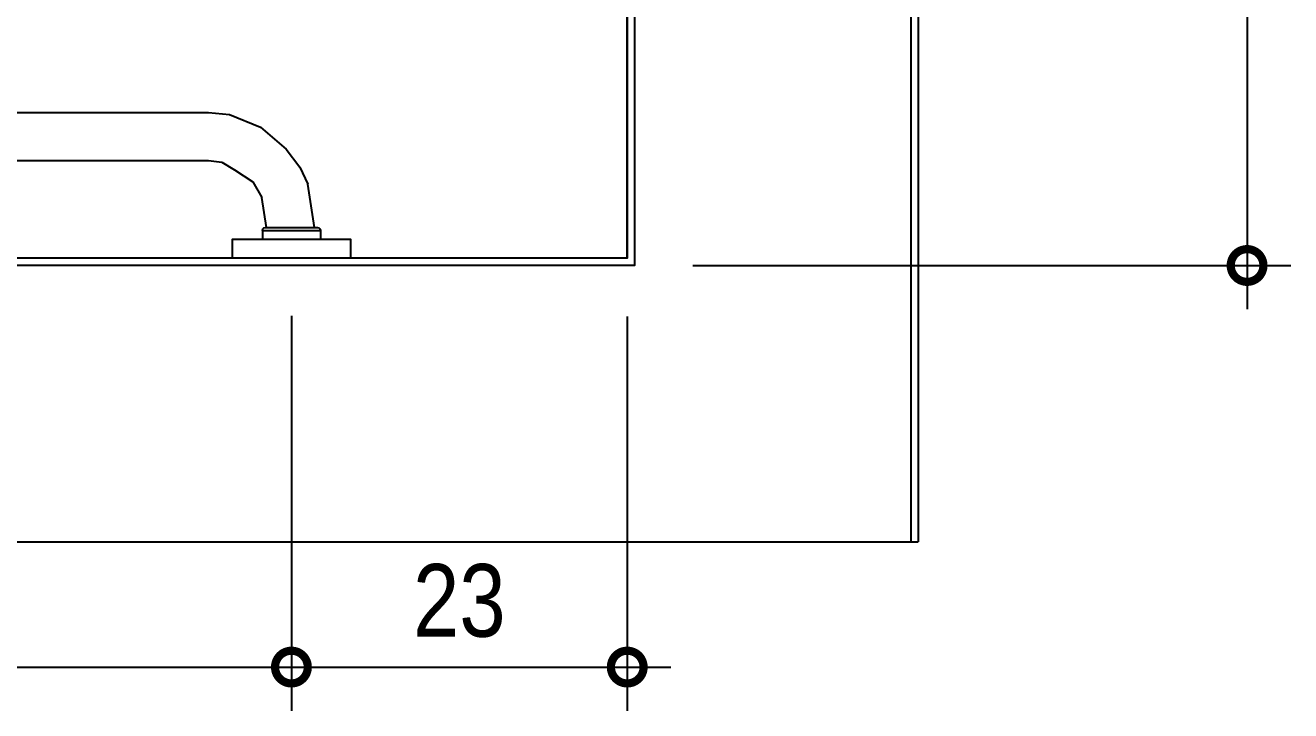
# Model space of a CAD drawing. Header units: metres. Extents: x 3 to 168, y -142 to 28.
# Drawn here: x 62.639 to 63.509, y -121.124 to -120.653 of the extents above; entities that cross this region are included whole.
import ezdxf

# ---------------------------------------------------------------- set-up
doc = ezdxf.new("R2010")
doc.units = ezdxf.units.M
for name, color, linetype in [('ARQ-ALV ACAB', 4, 'Continuous'), ('ARQ-ALV OSSO', 5, 'Continuous'), ('ARQ-DIM', 2, 'Continuous'), ('ARQ-HID', 2, 'Continuous')]:
    doc.layers.add(name, color=color, linetype=linetype)
doc.styles.add('Adesa', font='ARIALN.TTF')
doc.dimstyles.new('ADESA 1-0025', dxfattribs={"dimtxt": 0.05, "dimasz": 0.045, "dimexe": 0.03, "dimexo": 0.04, "dimgap": 0.02, "dimtad": 1, "dimtoh": 1, "dimdec": 0, "dimlfac": 100, "dimzin": 4, "dimtxsty": 'Adesa', "dimblk": 'DOTSMALL', "dimcen": 1, "dimdle": 0.03, "dimclrd": 1, "dimclre": 1, "dimclrt": 256, "dimazin": 1, "dimtm": 1e-09, "dimtfac": 1, "dimtdec": 0, "dimtix": 1, "dimtmove": 2, "dimatfit": 0, "dimldrblk": 'DOTSMALL', "dimfxl": 0.8, "dimtvp": 2, "dimtolj": 1, "dimtzin": 0, "dimarcsym": 0})

# ---------------------------------------------------------------- blocks, each defined once
blk = doc.blocks.new('VASO SANIT ACESSIVEL')
at = {"elevation": -0.0001}
blk.add_lwpolyline([(0, 0), (0, -1.2734)], dxfattribs=at)
at = {"color": 1, "elevation": -0.0001}
blk.add_lwpolyline([(0, -0.19033), (0, -0.27156), (-0.0132, -0.27156), (-0.0132, -0.19033)], close=True, dxfattribs=at)
at = {"color": 1}
for points in [[(-0.0211, -0.21517), (-0.051, -0.21962)], [(-0.0211, -0.21307), (-0.02082, -0.21205)], [(-0.0211, -0.24882), (-0.0211, -0.21307)], [(-0.02082, -0.21205), (-0.0201, -0.21132)], [(-0.0201, -0.21132), (-0.01907, -0.21104)], [(-0.01907, -0.25085), (-0.01907, -0.21104)], [(-0.01907, -0.21104), (-0.0132, -0.21104)], [(-0.07496, -0.2345), (-0.06258, -0.22508)], [(-0.06258, -0.22508), (-0.051, -0.21962)], [(-0.09876, -0.27361), (-0.09013, -0.25213), (-0.07496, -0.2345)], [(-0.0609, -0.27001), (-0.05252, -0.25744), (-0.04166, -0.2512)], [(-0.0211, -0.24802), (-0.04166, -0.2512)], [(-0.02082, -0.24984), (-0.0211, -0.24882)], [(-0.0201, -0.25057), (-0.02082, -0.24984)], [(-0.01907, -0.25085), (-0.0201, -0.25057)], [(-0.01907, -0.25085), (-0.0132, -0.25085)], [(-0.09876, -1.11991), (-0.1002, -1.10545), (-0.1002, -0.28806), (-0.09876, -0.27361)], [(-0.06614, -0.27886), (-0.0609, -0.27001)], [(-0.0672, -0.94519), (-0.0672, -0.28806), (-0.06615, -0.27889)]]:
    blk.add_lwpolyline(points, dxfattribs=at)
at = {"layer": 'ARQ-HID'}
blk.add_lwpolyline([(0, 0), (-1.07248, 0)], dxfattribs=at)
blk = doc.blocks.new('_DotSmall')
at = {"color": 0, "linetype": 'ByBlock', "const_width": 0.5}
blk.add_lwpolyline([(-0.0625, 0, 1), (0.0625, 0, 1)], format="xyb", close=True, dxfattribs=at)
blk = doc.blocks.new('*D560')
at = {"layer": 'ARQ-DIM', "color": 1, "lineweight": -2, "transparency": 16777216}
for p, q in [((61.88991, -120.85302), (61.88991, -121.12424)), ((62.82153, -120.85257), (62.82153, -121.12424)), ((61.85991, -121.09424), (62.85153, -121.09424))]:
    blk.add_line(p, q, dxfattribs=at)
at = {"layer": 'Defpoints', "color": 0, "transparency": 16777216}
for p in [(61.88991, -120.81302, -0.0001), (62.82153, -120.81257, -0.0002), (62.82153, -121.09424)]:
    blk.add_point(p, dxfattribs=at)
at = {"layer": 'ARQ-DIM', "color": 1, "lineweight": -2, "transparency": 16777216, "xscale": 0.045, "yscale": 0.045, "zscale": 0.045, "rotation": 180}
blk.add_blockref('_DotSmall', (61.88991, -121.09424), dxfattribs=at)
at = {"layer": 'ARQ-DIM', "color": 1, "lineweight": -2, "transparency": 16777216, "xscale": 0.045, "yscale": 0.045, "zscale": 0.045}
blk.add_blockref('_DotSmall', (62.82153, -121.09424), dxfattribs=at)
at = {"layer": 'ARQ-DIM', "transparency": 16777216, "insert": (62.35572, -121.04871), "char_height": 0.05, "attachment_point": 5, "style": 'Adesa'}
blk.add_mtext('\\A1;93', dxfattribs=at)
blk = doc.blocks.new('*D561')
at = {"layer": 'ARQ-DIM', "color": 1, "lineweight": -2, "transparency": 16777216}
for p, q in [((62.82153, -120.85257), (62.82153, -121.12424)), ((63.05248, -120.85302), (63.05248, -121.12424)), ((62.79153, -121.09424), (63.08248, -121.09424))]:
    blk.add_line(p, q, dxfattribs=at)
at = {"layer": 'Defpoints', "color": 0, "transparency": 16777216}
for p in [(62.82153, -120.81257, -0.0002), (63.05248, -120.81302, -0.0001), (63.05248, -121.09424)]:
    blk.add_point(p, dxfattribs=at)
at = {"layer": 'ARQ-DIM', "color": 1, "lineweight": -2, "transparency": 16777216, "xscale": 0.045, "yscale": 0.045, "zscale": 0.045, "rotation": 180}
blk.add_blockref('_DotSmall', (62.82153, -121.09424), dxfattribs=at)
at = {"layer": 'ARQ-DIM', "color": 1, "lineweight": -2, "transparency": 16777216, "xscale": 0.045, "yscale": 0.045, "zscale": 0.045}
blk.add_blockref('_DotSmall', (63.05248, -121.09424), dxfattribs=at)
at = {"layer": 'ARQ-DIM', "transparency": 16777216, "insert": (62.937, -121.04871), "char_height": 0.05, "attachment_point": 5, "style": 'Adesa'}
blk.add_mtext('\\A1;23', dxfattribs=at)
blk = doc.blocks.new('*D562')
at = {"layer": 'ARQ-DIM', "color": 1, "lineweight": -2, "transparency": 16777216}
for p, q in [((63.47875, -120.28282), (63.47875, -120.84802)), ((63.09248, -120.31282), (63.50875, -120.31282)), ((63.09748, -120.81802), (63.50875, -120.81802))]:
    blk.add_line(p, q, dxfattribs=at)
at = {"layer": 'Defpoints', "color": 0, "transparency": 16777216}
for p in [(63.05248, -120.31282, 0.0001), (63.05748, -120.81802, 0.0001), (63.47875, -120.81802)]:
    blk.add_point(p, dxfattribs=at)
at = {"layer": 'ARQ-DIM', "color": 1, "lineweight": -2, "transparency": 16777216, "xscale": 0.045, "yscale": 0.045, "zscale": 0.045}
for p, rotation in [((63.47875, -120.31282), 90), ((63.47875, -120.81802), 270)]:
    blk.add_blockref('_DotSmall', p, dxfattribs=dict(at, rotation=rotation))
at = {"layer": 'ARQ-DIM', "transparency": 16777216, "insert": (63.43322, -120.56542), "char_height": 0.05, "attachment_point": 5, "rotation": 90, "style": 'Adesa'}
blk.add_mtext('\\A1;51', dxfattribs=at)
blk = doc.blocks.new('AREAS MOLHADAS')
at = {"layer": 'ARQ-ALV ACAB'}
blk.add_line((63.25248, -118.54032), (63.25248, -121.00807, 0), dxfattribs=at)
at = {"layer": 'ARQ-ALV ACAB', "elevation": 0}
blk.add_lwpolyline([(60.85748, -119.86807), (60.85748, -118.69032), (62.99248, -118.69032), (62.99248, -119.25032), (63.05248, -119.25027), (63.05248, -120.81302), (60.85748, -120.81307), (60.85748, -120.73807)], dxfattribs=at)
at = {"layer": 'ARQ-ALV OSSO'}
for p, q in [((63.24748, -118.54532), (63.24748, -121.00807, 0)), ((60.66248, -121.00807, 0), (63.25248, -121.00807, 0))]:
    blk.add_line(p, q, dxfattribs=at)
at = {"layer": 'ARQ-ALV OSSO', "elevation": 0}
blk.add_lwpolyline([(63.05748, -119.24527), (63.05748, -120.81802), (60.85248, -120.81807), (60.85248, -120.76807)], dxfattribs=at)
at = {"layer": 'ARQ-HID', "rotation": 270}
blk.add_blockref('VASO SANIT ACESSIVEL', (63.05248, -120.81302, 0), dxfattribs=at)
at = {"layer": 'ARQ-DIM'}
for base, p1, p2, angle, picture, middle in [((63.47875, -120.81802, -0.00011), (63.05248, -120.31282, 0), (63.05748, -120.81802, 0), 90, '*D562', (63.43322, -120.56542, -0.00011)), ((62.82153, -121.09424, 0), (61.88991, -120.81302, -0.0001), (62.82153, -120.81257, -0.0002), 180, '*D560', (62.35572, -121.04871, 0)), ((63.05248, -121.09424, 0), (62.82153, -120.81257, -0.0002), (63.05248, -120.81302, -0.0001), 180, '*D561', (62.937, -121.04871, 0))]:
    dim = blk.add_linear_dim(base=base, p1=p1, p2=p2, angle=angle, dimstyle='ADESA 1-0025', dxfattribs=at)
    dim.commit()
    dim.dimension.update_dxf_attribs({"geometry": picture, "text_midpoint": middle})

msp = doc.modelspace()

# ---------------------------------------------------------------- block references
msp.add_blockref('AREAS MOLHADAS', (0, 0))

doc.saveas('drawing.dxf')
